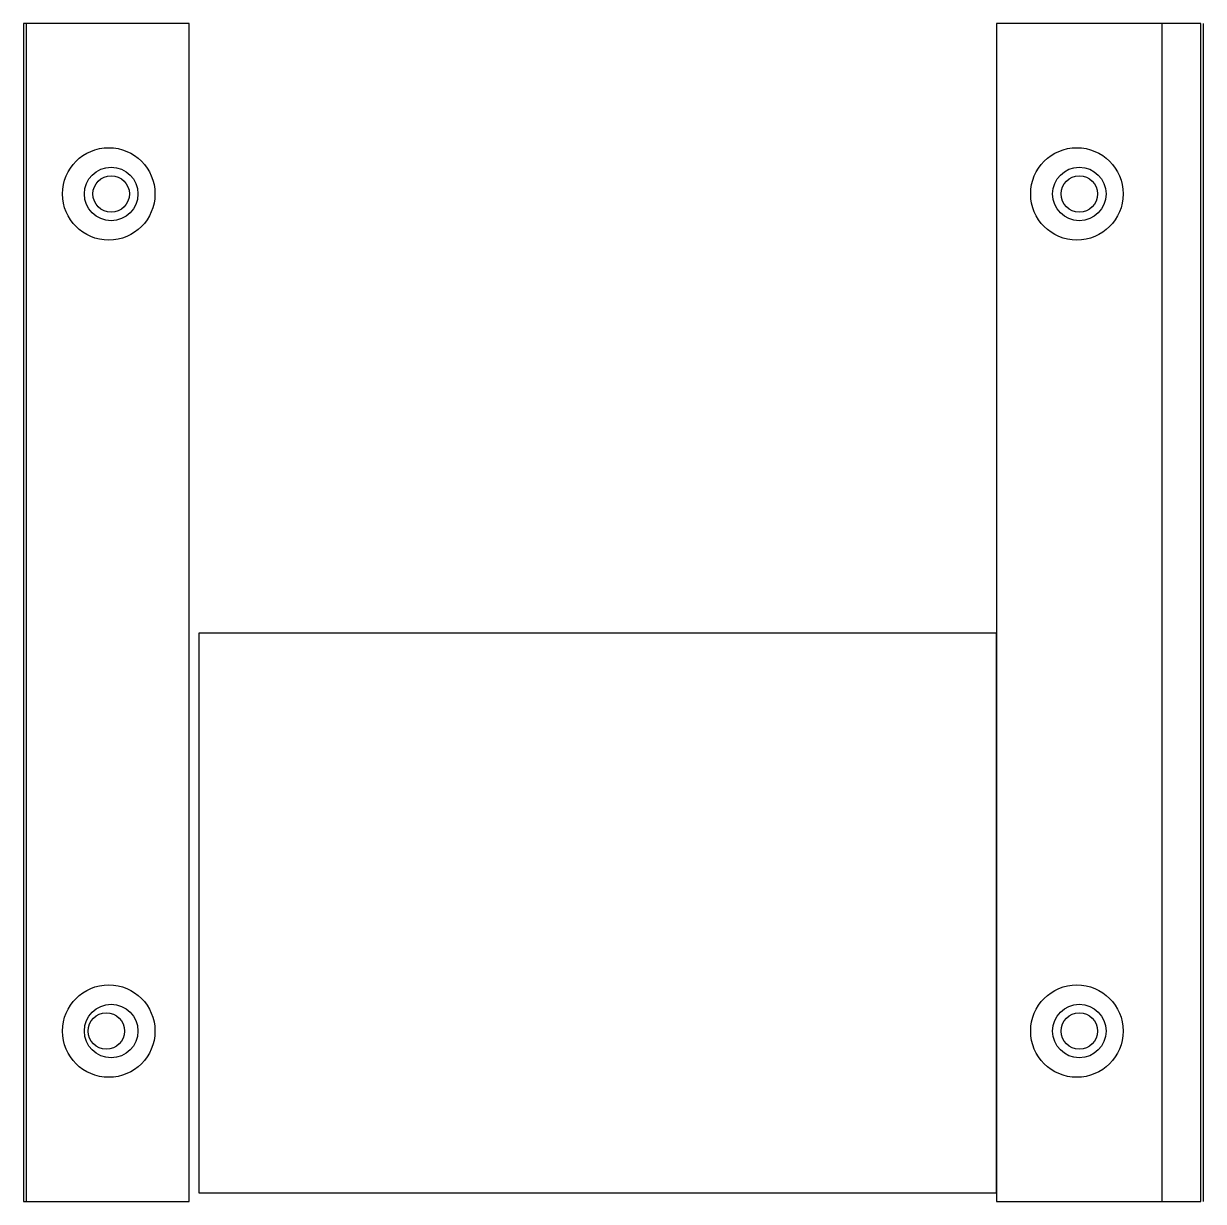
# Model space of a CAD drawing. Header units: millimetres. Extents: x 14.3 to 62.8, y 30 to 78.4.
import ezdxf

# ---------------------------------------------------------------- set-up
doc = ezdxf.new("R2010")
doc.units = ezdxf.units.MM
doc.layers.get('0').update_dxf_attribs({"linetype": 'CONTINUOUS'})

msp = doc.modelspace()

# ---------------------------------------------------------------- linework, layer by layer
for p, q in [((14.411, 78.45), (14.411, 30.05)), ((62.811, 30.05), (62.811, 78.45))]:
    msp.add_line(p, q)
for points in [[(21.111, 78.45), (14.311, 78.45), (14.311, 30.05), (21.111, 30.05)], [(61.111, 78.45), (54.311, 78.45), (54.311, 30.05), (61.111, 30.05)], [(62.709, 78.45), (61.109, 78.45), (61.109, 30.05), (62.709, 30.05)], [(21.509, 30.4), (54.309, 30.4), (54.309, 53.4), (21.509, 53.4)]]:
    msp.add_lwpolyline(points, close=True)
for centre, radius in [((17.811, 71.45), 1.9), ((57.611, 71.45), 1.9), ((17.911, 71.45), 1.1), ((57.711, 71.45), 1.1), ((17.911, 71.45), 0.75), ((57.711, 71.45), 0.75), ((17.811, 37.05), 1.9), ((57.611, 37.05), 1.9), ((17.911, 37.05), 1.1), ((57.711, 37.05), 1.1), ((17.711, 37.05), 0.75), ((57.711, 37.05), 0.75)]:
    msp.add_circle(centre, radius)

doc.saveas('drawing.dxf')
